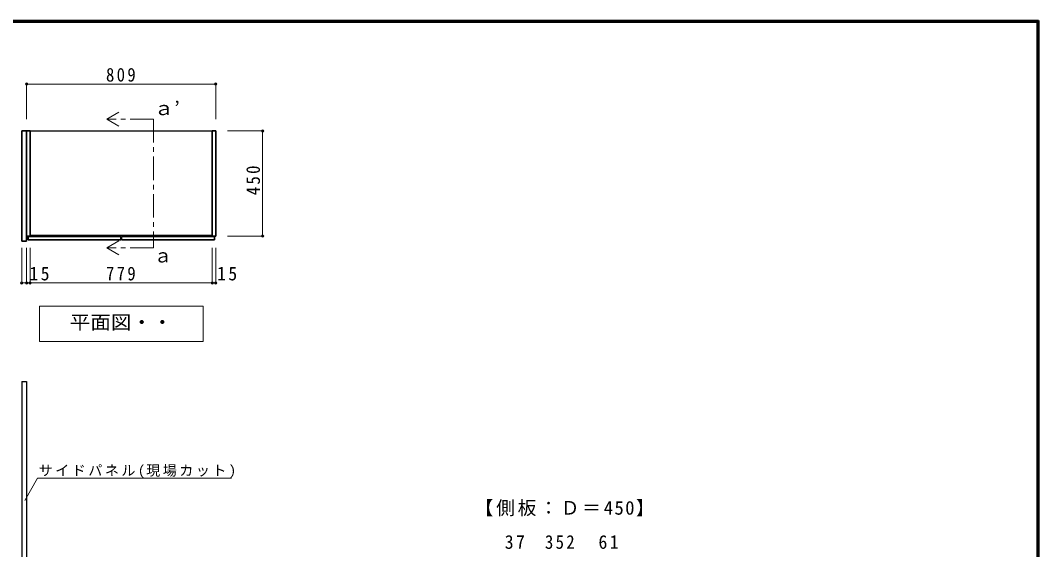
# Model space of a CAD drawing. Units: millimetres at full size, sheet at 1:20; details may follow other scales. Extents: x -3922 to 3878, y -2932 to 2722.
# Drawn here: x -477 to 3878, y 459 to 2722 of the extents above; entities that cross this region are included whole.
import ezdxf
from ezdxf.enums import TextEntityAlignment as Align

# ---------------------------------------------------------------- set-up
doc = ezdxf.new("R2010")
doc.units = ezdxf.units.MM
doc.header["$LTSCALE"] = 20
doc.header["$PDMODE"] = 32
doc.header["$PDSIZE"] = 10
doc.linetypes.add('CHAIN1', pattern=[8, 5, -1, 1, -1])
for name, color, linetype, lineweight in [('0-2', 3, 'Continuous', 25), ('0-3_固定棚', 3, 'Continuous', 25), ('0-6_パイプハンガー', 2, 'Continuous', 35), ('0-A_文字', 7, 'Continuous', 18), ('0-B_寸法', 7, 'Continuous', 9), ('F-1_枠', 6, 'Continuous', 40)]:
    doc.layers.add(name, color=color, linetype=linetype, lineweight=lineweight)
doc.styles.add('ＭＳ ゴシック', font='')
doc.styles.get('ＭＳ ゴシック').set_extended_font_data('MS Gothic')

msp = doc.modelspace()

# ---------------------------------------------------------------- linework, layer by layer
at = {"layer": '0-2', "color": 2, "lineweight": 35}
for p, q in [((-471.68, 2249.58), (-450.68, 2249.58)), ((-471.68, 1777.58), (-471.68, 2249.58)), ((-450.68, 2249.58), (-435.68, 2249.58)), ((-450.68, 1777.58), (-450.68, 2249.58)), ((-435.68, 1799.58), (-435.68, 2249.58)), ((343.32, 1799.58), (343.32, 2249.58)), ((343.32, 2249.58), (358.32, 2249.58)), ((358.32, 1799.58), (358.32, 2249.58)), ((-450.68, 1799.58), (-435.68, 1799.58)), ((343.32, 1799.58), (358.32, 1799.58)), ((-471.68, 1777.58), (-450.68, 1777.58))]:
    msp.add_line(p, q, dxfattribs=at)
at = {"layer": '0-2'}
for p, q in [((-471.68, 1177.73), (-471.68, -1711.27)), ((-471.68, 1177.73), (-450.68, 1177.73)), ((-450.68, 1177.73), (-450.68, -1711.27))]:
    msp.add_line(p, q, dxfattribs=at)
at = {"layer": '0-3_固定棚'}
for p, q in [((-435.68, 2249.58), (343.32, 2249.58)), ((343.32, 1802.58), (-435.68, 1802.58))]:
    msp.add_line(p, q, dxfattribs=at)
at = {"layer": '0-6_パイプハンガー'}
for p, q in [((-444.68, 1798.58), (-444.68, 1783.58)), ((-47.68, 1798.58), (-444.68, 1798.58)), ((-47.68, 1798.58), (-47.68, 1783.58)), ((-44.68, 1798.58), (-44.68, 1783.58)), ((352.32, 1798.58), (-44.68, 1798.58)), ((352.32, 1798.58), (352.32, 1783.58)), ((-47.68, 1783.58), (-444.68, 1783.58)), ((352.32, 1783.58), (-44.68, 1783.58))]:
    msp.add_line(p, q, dxfattribs=at)
at = {"layer": '0-A_文字'}
for p, q in [((-107.68, 2299.58), (-55.72, 2329.58)), ((-107.68, 2299.58), (-55.72, 2269.58)), ((-107.68, 1749.58), (-55.72, 1779.58)), ((-107.68, 1749.58), (-55.72, 1719.58)), ((303.82, 1499.58), (303.82, 1349.58)), ((-396.18, 1349.58), (303.82, 1349.58)), ((-458.62, 669.23), (-403.79, 764.2)), ((425, 764.2), (-403.79, 764.2))]:
    msp.add_line(p, q, dxfattribs=at)
at = {"layer": '0-A_文字', "linetype": 'CHAIN1'}
for p, q in [((92.32, 2299.58), (-107.68, 2299.58)), ((92.32, 2299.58), (92.32, 1749.58)), ((92.32, 1749.58), (-107.68, 1749.58))]:
    msp.add_line(p, q, dxfattribs=at)
at = {"layer": '0-A_文字'}
msp.add_lwpolyline([(303.82, 1499.58), (-396.18, 1499.58), (-396.18, 1349.58)], dxfattribs=at)
at = {"layer": '0-B_寸法', "color": 4}
for p, q in [((-450.68, 2449.58), (-450.68, 2299.58)), ((-450.68, 2449.58), (358.32, 2449.58)), ((358.32, 2449.58), (358.32, 2299.58)), ((558.32, 2249.58), (408.32, 2249.58)), ((558.32, 2249.58), (558.32, 1799.58)), ((558.32, 1799.58), (408.32, 1799.58)), ((-471.68, 1599.58), (-471.68, 1749.58)), ((-450.68, 1599.58), (-450.68, 1749.58)), ((-435.68, 1599.58), (-435.68, 1749.58)), ((343.32, 1599.58), (343.32, 1749.58)), ((358.32, 1599.58), (358.32, 1749.58)), ((-450.68, 1599.58), (-471.68, 1599.58)), ((-450.68, 1599.58), (-435.68, 1599.58)), ((-435.68, 1599.58), (358.32, 1599.58))]:
    msp.add_line(p, q, dxfattribs=at)
at = {"layer": '0-B_寸法'}
for p in [(-450.68, 2449.58), (358.32, 2449.58), (558.32, 2249.58), (558.32, 1799.58), (-471.68, 1599.58), (-450.68, 1599.58), (-435.68, 1599.58), (343.32, 1599.58), (358.32, 1599.58)]:
    msp.add_point(p, dxfattribs=at)
at = {"layer": 'F-1_枠'}
for p, q in [((-3922.03, 2722.29), (3877.97, 2722.29)), ((-3922.03, 2718.96), (3877.97, 2718.96)), ((-3922.03, 2715.63), (3877.97, 2715.63)), ((3871.3, 2722.29), (3871.3, -2864.37)), ((3874.63, 2722.29), (3874.63, -2864.37)), ((3877.97, 2722.29), (3877.97, -2864.37))]:
    msp.add_line(p, q, dxfattribs=at)

# ---------------------------------------------------------------- texts
at = {"layer": '0-A_文字', "style": 'ＭＳ ゴシック', "width": 1.1}
for s, p in [('ａ’', (92.32, 2299.58)), ('平面図・・', (-266.18, 1384.58))]:
    msp.add_text(s, height=58.65, dxfattribs=at).set_placement(p, align=Align.BOTTOM_LEFT)
at = {"layer": '0-A_文字', "style": 'ＭＳ ゴシック'}
msp.add_text('ａ', height=58.65, dxfattribs=at).set_placement((92.32, 1669.58), align=Align.BOTTOM_LEFT)
at = {"layer": '0-A_文字', "attachment_point": 7, "style": 'ＭＳ ゴシック'}
for s, insert, char_height in [('\\T1.18;サイドパネル(現場カット)', (-399.2, 764.2), 43.99), ('\\T1.15;【側板：Ｄ＝450】', (1465.82, 601.73), 58.65)]:
    msp.add_mtext(s, dxfattribs=dict(at, insert=insert, char_height=char_height))
at = {"layer": '0-B_寸法', "char_height": 58.65, "attachment_point": 7, "style": 'ＭＳ ゴシック'}
for s, insert in [('\\T1.27;\\W0.9;809', (-111.18, 2459.58)), ('\\T1.27;\\W0.95;15', (-438.64, 1609.58)), ('\\T1.27;\\W0.9;779', (-111.18, 1609.58)), ('\\T1.27;\\W0.95;15', (363.89, 1609.58)), ('\\T1.27;\\W0.95;37', (1594.32, 461.73)), ('\\T1.27;\\W0.9;352', (1766.32, 461.73)), ('\\T1.27;\\W0.95;61', (1995.32, 461.73))]:
    msp.add_mtext(s, dxfattribs=dict(at, insert=insert))
at = {"layer": '0-B_寸法', "insert": (548.32, 1974.58), "char_height": 58.65, "attachment_point": 7, "rotation": 90, "style": 'ＭＳ ゴシック'}
msp.add_mtext('\\T1.27;\\W0.9;450', dxfattribs=at)

doc.saveas('drawing.dxf')
